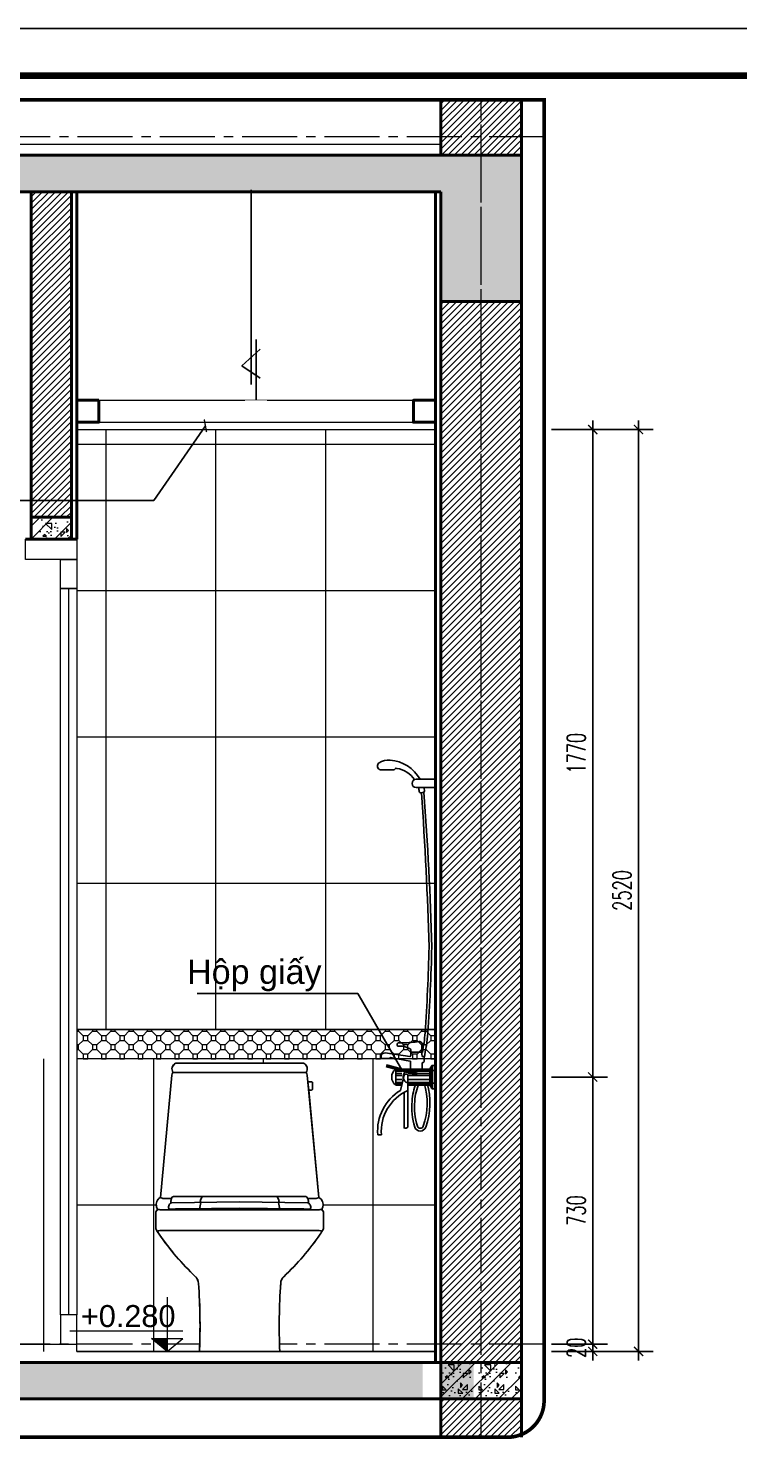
# Model space of a CAD drawing. Header units: millimetres. Extents: x -229618 to 2906, y -178063 to 96806.
# Drawn here: x -123724 to -121783, y -52875 to -49001 of the extents above; entities that cross this region are included whole.
import ezdxf
from ezdxf.enums import TextEntityAlignment as Align

# ---------------------------------------------------------------- set-up
doc = ezdxf.new("R2010")
doc.units = ezdxf.units.MM
doc.header["$LTSCALE"] = 200
doc.header["$MEASUREMENT"] = 0
doc.set_wipeout_variables(frame=1)
doc.header["$PDMODE"] = 3
doc.header["$PDSIZE"] = 50
doc.linetypes.add('CENTER2', pattern=[1.125, 0.75, -0.125, 0.125, -0.125])
doc.linetypes.add('DASHED2', pattern=[0.375, 0.25, -0.125])
doc.layers.get('0').update_dxf_attribs({"color": 95, "linetype": 'CONTINUOUS'})
doc.layers.get('DEFPOINTS').update_dxf_attribs({"linetype": 'CONTINUOUS'})
for name, color, linetype, lineweight in [('cat', 1, 'CONTINUOUS', 40), ('hatch', 250, 'CONTINUOUS', 5), ('khuat', 8, 'DASHED2', 15), ('nho', 252, 'CONTINUOUS', 15), ('thay', 7, 'CONTINUOUS', 18), ('tim', 18, 'CENTER2', 9)]:
    doc.layers.add(name, color=color, linetype=linetype, lineweight=lineweight)
for name, color, linetype in [('DIM', 251, 'CONTINUOUS'), ('KHUNGTEN', 7, 'CONTINUOUS'), ('Net manh', 251, 'CONTINUOUS'), ('NOITHAT', 99, 'CONTINUOUS'), ('TEXT', 33, 'CONTINUOUS')]:
    doc.layers.add(name, color=color, linetype=linetype)
doc.layers.add('in', color=203, linetype='CONTINUOUS', lineweight=5, plot=False)
doc.styles.add('Arial iso', font='vnarial_0.ttf')
doc.styles.add('Arial N  iso', font='vnarialn_0.ttf')
doc.styles.add('Scale', font='vnsimli.shx', dxfattribs={"width": 0.65, "bigfont": 'bigfont.shx'})
doc.dimstyles.new('Scale', dxfattribs={"dimscale": 75, "dimtxt": 2, "dimasz": 1, "dimexe": 1.6, "dimexo": 0, "dimgap": 0.8, "dimtad": 1, "dimdec": 0, "dimzin": 0, "dimdsep": 46, "dimtxsty": 'Scale', "dimblk": 'ARCHTICK', "dimcen": 0.1, "dimdle": 1, "dimclrd": 256, "dimclre": 256, "dimclrt": 3, "dimadec": 0, "dimazin": 0, "dimtfac": 1, "dimtdec": 0, "dimtix": 1, "dimtmove": 2, "dimatfit": 3, "dimldrblk": 'ARCHTICK', "dimfxl": 0, "dimtolj": 1, "dimtzin": 0, "dimarcsym": 0})
pattern_1 = [(45, (9238.146, 4528.038), (-8.8388348, 8.8388348), [])]
pattern_2 = [(0, (83.29, 12.83), (0, 100), [0, -100]), (0, (12.65, 56.06), (0, 100), [0, -100]), (0, (15.78, 38.46), (0, 100), [0, -100]), (0, (51, 46.67), (0, 100), [0, -100]), (0, (32.02, 75.43), (0, 100), [0, -100]), (0, (26.93, 62.72), (0, 100), [0, -100]), (0, (35.94, 84.04), (0, 100), [0, -100]), (0, (22.04, 92.45), (0, 100), [0, -100]), (0, (41.22, 70.54), (0, 100), [0, -100]), (0, (9.13, 70.93), (0, 100), [0, -100]), (0, (73.12, 71.32), (0, 100), [0, -100]), (0, (87.6, 74.06), (0, 100), [0, -100]), (0, (80.16, 63.89), (0, 100), [0, -100]), (0, (82.32, 50.2), (0, 100), [0, -100]), (0, (56.29, 62.13), (0, 100), [0, -100]), (0, (55.51, 34.55), (0, 100), [0, -100]), (0, (55.51, 25.94), (0, 100), [0, -100]), (0, (8.15, 23.98), (0, 100), [0, -100]), (0, (47.68, 35.72), (0, 100), [0, -100]), (0, (48.07, 2.46), (0, 100), [0, -100]), (0, (37.31, 23.79), (0, 100), [0, -100]), (0, (38.09, 14), (0, 100), [0, -100]), (0, (25.17, 6.77), (0, 100), [0, -100]), (0, (31.83, 20.07), (0, 100), [0, -100]), (0, (27.13, 24.18), (0, 100), [0, -100]), (45, (79.99, 21.105), (0, 100.00003), [8, -133.4214]), (135, (85.65, 26.76), (-100.00003, 0), [8, -133.4214]), (270, (79.99, 32.42), (100, -2e-14), [11.3137, -88.6863]), (180, (76.52, 22.38), (-1e-14, -100), [12, -88]), (270, (64.52, 22.38), (100, -2e-14), [12, -88]), (45, (64.52, 10.38), (0, 100.00003), [16.9706, -124.4508]), (90, (39.51, 29.29), (-100, 6e-15), [16.8, -83.2]), (180, (39.51, 46.09), (-1e-14, -100), [16.8, -83.2]), (315, (22.714, 46.095), (100.00003, -2e-14), [23.7588, -117.6626]), (135, (25.28, 11.31), (-100.00003, 0), [7, -134.4214]), (225, (20.33, 16.26), (-1e-14, -100.00003), [7, -134.4214]), (0, (15.38, 11.31), (0, 100), [9.8995, -90.1005]), (0, (61.83, 78.92), (0, 100), [13.75, -86.25]), (90, (75.58, 78.92), (-100, 6e-15), [13.75, -86.25]), (225, (75.584, 92.67), (-1e-14, -100.00003), [19.4454, -121.9759]), (270, (50.27, 80.91), (100, -2e-14), [12.5, -87.5]), (0, (50.27, 68.41), (0, 100), [12.5, -87.5]), (135, (62.77, 68.41), (-100.00003, 0), [17.6777, -123.7437]), (45, (56.63, 84.76), (0, 100.00003), [8.5, -132.9214]), (135, (62.64, 90.77), (-100.00003, 0), [8.5, -132.9214]), (270, (56.63, 96.78), (100, -2e-14), [12.0208, -87.9792]), (135, (17.366, 77.56), (-100.00003, 0), [14.1421, -127.2792]), (0, (7.37, 77.56), (0, 100), [10, -90]), (270, (7.37, 87.56), (100, -2e-14), [10, -90]), (45, (0, 0), (-49.497475, 49.497475), []), (45, (35, 0), (-49.497475, 49.497475), [])]

# ---------------------------------------------------------------- blocks, each defined once
blk = doc.blocks.new('KhungA3')
at = {"layer": 'DEFPOINTS', "color": 8}
blk.add_lwpolyline([(-3.74, 3.81), (416.31, 3.81), (416.31, 300.81), (-3.74, 300.81)], close=True, dxfattribs=at)
at = {"layer": 'KHUNGTEN', "color": 4, "const_width": 0.724}
blk.add_lwpolyline([(7.54, 8.99), (411.13, 8.99), (411.13, 295.64), (7.54, 295.64)], close=True, dxfattribs=at)
blk = doc.blocks.new('MB HOP GIAY')
for p, q in [((-108.5, 21.8), (-15.1, 21.8)), ((-108.5, 21.8), (-108.5, -21.8)), ((-85.5, 4.9), (-95.5, -36.4)), ((-75.5, 5.4), (-75.5, -137.4)), ((-15.1, 21.8), (-15.1, -21.8)), ((-13.8, 23.4), (-13.8, -23.4)), ((-10.9, 26.6), (-10.9, -26.6)), ((-7.5, 31.8), (0, 31.8)), ((-7.5, 31.8), (-7.5, -31.8)), ((0, 31.8), (0, -31.8)), ((-108.5, -21.8), (-92, -21.8)), ((-75.5, -21.8), (-15.1, -21.8)), ((-7.5, -31.8), (-7.5, -11.1)), ((-7.5, -31.8), (0, -31.8)), ((-85.5, -42.1), (-85.5, -139.3)), ((-157.7, -158.2), (-147.7, -158.2))]:
    blk.add_line(p, q)
at = {"color": 250}
for p, q in [((-108.5, 19.5), (-92, 19.5)), ((-108.5, 15.6), (-92, 15.6)), ((-108.5, 9.7), (-92, 9.7)), ((-108.5, 3.9), (-92, 3.9)), ((-75.5, 19.5), (-15.1, 19.5)), ((-75.5, 15.6), (-15.1, 15.6)), ((-75.5, 9.7), (-15.1, 9.7)), ((-75.5, 3.9), (-15.1, 3.9)), ((-108.5, -6.5), (-92, -6.5)), ((-108.5, -15.3), (-92, -15.3)), ((-108.5, -19.5), (-92, -19.5)), ((-75.5, -6.5), (-15.1, -6.5)), ((-75.5, -15.3), (-15.1, -15.3)), ((-75.5, -19.5), (-15.1, -19.5))]:
    blk.add_line(p, q, dxfattribs=at)
for centre, radius, start, end in [((-92.2, 0), 27.2, 126.9366, 233.0634), ((-80.4, 2.2), 5.82, 33.6746, 152.2462), ((-26.5, -148.4), 131.5, 121.633, 184.2831), ((-26.5, -148.4), 121.5, 113.7709, 184.6362), ((-81.9, -131.3), 8.78, 245.472, 316.3188)]:
    blk.add_arc(centre, radius, start, end)
for points in [[(-15.1, 21.8), (-15.1, 23.4), (-13.4, 23.4), (-13.4, 26.7), (-10.6, 26.7), (-10.6, 28.4), (-10.6, 30.6), (-7.5, 31.8)], [(-15.1, -21.8), (-15.1, -23.4), (-13.4, -23.4), (-13.4, -26.7), (-10.6, -26.7), (-10.6, -28.4), (-10.6, -30.6), (-7.5, -31.8)]]:
    blk.add_spline(points, degree=3)
blk = doc.blocks.new('_ArchTick')
at = {"color": 0, "linetype": 'ByBlock', "const_width": 0.15}
blk.add_lwpolyline([(-0.5, -0.5), (0.5, 0.5)], dxfattribs=at)
blk = doc.blocks.new('*D1194')
at = {"layer": 'DEFPOINTS', "color": 0}
for p in [(-122294.5, -52597), (-122181.7, -52597), (-122294.5, -52617)]:
    blk.add_point(p, dxfattribs=at)
at = {"layer": 'DIM', "lineweight": -2}
for p, q in [((-122294.5, -52597), (-122141.7, -52597)), ((-122181.7, -52597), (-122181.7, -52572)), ((-122181.7, -52617), (-122181.7, -52597)), ((-122294.5, -52617), (-122141.7, -52617)), ((-122181.7, -52617), (-122181.7, -52642))]:
    blk.add_line(p, q, dxfattribs=at)
at = {"layer": 'DIM', "lineweight": -2, "xscale": 25, "yscale": 25, "zscale": 25}
for p, rotation in [((-122181.7, -52597), 270), ((-122181.7, -52617), 90)]:
    blk.add_blockref('_ArchTick', p, dxfattribs=dict(at, rotation=rotation))
at = {"layer": 'DIM', "color": 3, "insert": (-122226.7, -52607), "char_height": 50, "attachment_point": 5, "rotation": 90, "style": 'Scale'}
blk.add_mtext('\\A1;20', dxfattribs=at)
blk = doc.blocks.new('*D1195')
at = {"layer": 'DEFPOINTS', "color": 0}
for p in [(-122294.5, -51867), (-122181.7, -51867), (-122294.5, -52597)]:
    blk.add_point(p, dxfattribs=at)
at = {"layer": 'DIM', "lineweight": -2}
for p, q in [((-122294.5, -51867), (-122141.7, -51867)), ((-122181.7, -52622), (-122181.7, -51842)), ((-122294.5, -52597), (-122141.7, -52597))]:
    blk.add_line(p, q, dxfattribs=at)
at = {"layer": 'DIM', "lineweight": -2, "xscale": 25, "yscale": 25, "zscale": 25}
for p, rotation in [((-122181.7, -51867), 90), ((-122181.7, -52597), 270)]:
    blk.add_blockref('_ArchTick', p, dxfattribs=dict(at, rotation=rotation))
at = {"layer": 'DIM', "color": 3, "insert": (-122226.7, -52232), "char_height": 50, "attachment_point": 5, "rotation": 90, "style": 'Scale'}
blk.add_mtext('\\A1;730', dxfattribs=at)
blk = doc.blocks.new('*D1196')
at = {"layer": 'DEFPOINTS', "color": 0}
for p in [(-122294.5, -50097), (-122181.7, -50097), (-122294.5, -51867)]:
    blk.add_point(p, dxfattribs=at)
at = {"layer": 'DIM', "lineweight": -2}
for p, q in [((-122181.7, -51892), (-122181.7, -50072)), ((-122294.5, -50097), (-122141.7, -50097)), ((-122294.5, -51867), (-122141.7, -51867))]:
    blk.add_line(p, q, dxfattribs=at)
at = {"layer": 'DIM', "lineweight": -2, "xscale": 25, "yscale": 25, "zscale": 25}
for p, rotation in [((-122181.7, -50097), 90), ((-122181.7, -51867), 270)]:
    blk.add_blockref('_ArchTick', p, dxfattribs=dict(at, rotation=rotation))
at = {"layer": 'DIM', "color": 3, "insert": (-122226.7, -50982), "char_height": 50, "attachment_point": 5, "rotation": 90, "style": 'Scale'}
blk.add_mtext('\\A1;1770', dxfattribs=at)
blk = doc.blocks.new('*D1197')
at = {"layer": 'DEFPOINTS', "color": 0}
for p in [(-122294.5, -50097), (-122056.7, -50097), (-122294.5, -52617)]:
    blk.add_point(p, dxfattribs=at)
at = {"layer": 'DIM', "lineweight": -2}
for p, q in [((-122056.7, -52642), (-122056.7, -50072)), ((-122294.5, -50097), (-122016.7, -50097)), ((-122294.5, -52617), (-122016.7, -52617))]:
    blk.add_line(p, q, dxfattribs=at)
at = {"layer": 'DIM', "lineweight": -2, "xscale": 25, "yscale": 25, "zscale": 25}
for p, rotation in [((-122056.7, -50097), 90), ((-122056.7, -52617), 270)]:
    blk.add_blockref('_ArchTick', p, dxfattribs=dict(at, rotation=rotation))
at = {"layer": 'DIM', "color": 3, "insert": (-122101.7, -51357), "char_height": 50, "attachment_point": 5, "rotation": 90, "style": 'Scale'}
blk.add_mtext('\\A1;2520', dxfattribs=at)
blk = doc.blocks.new('A$C0DF06DEF')
blk.add_line((25.7, 40), (25.7, 150.8))
blk.add_lwpolyline([(33.2, 133), (0, 102.8), (33.2, 80.4)])
blk.add_wipeout([(45.7, 0), (5.7, 0), (5.7, 40), (45.7, 40)]).dxf.layer = 'cat'
blk = doc.blocks.new('WC2-F')
blk.add_wipeout([(174.5, 787.5), (179.4, 784.3), (182.8, 780), (184.9, 773), (184.5, 767.7), (182.2, 762.4), (184, 759.1), (184.9, 755.4), (216.2, 420.8), (220.5, 418), (224.6, 413.5), (227.1, 408.4), (228.1, 403.4), (227.7, 397.2), (226.3, 392.3), (224.8, 387.7), (228.8, 381.3), (229.2, 335.4), (220.2, 320.3), (212.1, 309), (197.2, 289.1), (180.9, 268.8), (166.5, 252), (148, 231.7), (132.1, 215.3), (120.7, 204.2), (114.7, 195.9), (112.2, 186.1), (111.3, 171.8), (110.2, 149.9), (109.2, 125.8), (109.2, 94.4), (108.3, 68.5), (108.6, 38.2), (109, 22.6), (109.7, 0), (-109.7, 0), (-108.7, 34.2), (-108.4, 60.8), (-108.5, 93.1), (-109.1, 122.9), (-110.4, 154), (-111.8, 179.4), (-112.2, 186.1), (-113.3, 192.1), (-115.7, 197.7), (-120.7, 204.2), (-128.3, 211.6), (-139.3, 222.7), (-152.3, 236.3), (-163.6, 248.8), (-177, 264.1), (-189.9, 279.9), (-200.9, 293.9), (-212.7, 309.8), (-221.7, 322.6), (-224.9, 327.7), (-229.2, 335.4), (-229.1, 341.5), (-229, 353.8), (-229, 365), (-228.9, 374.5), (-228.8, 381.3), (-224.8, 387.7), (-225.4, 389.7), (-227.1, 394.9), (-228.1, 399.9), (-228, 404.6), (-226.5, 409.9), (-224.1, 414.1), (-220.1, 418.4), (-216.2, 420.8), (-184.9, 755.4), (-184.4, 758.1), (-183.1, 760.9), (-182.2, 762.4), (-183.5, 764.9), (-184.6, 768.1), (-184.9, 772.3), (-184.2, 776.7), (-182.9, 779.7), (-180.8, 782.9), (-178.4, 785.1), (-175.9, 786.8), (-174.5, 787.5)]).dxf.layer = 'hatch'
for points in [[(-182.2, 762.4, -0.464865), (-174.5, 787.5), (0, 787.5)], [(182.2, 762.4, 0.464865), (174.5, 787.5), (0, 787.5)], [(-186.6, 737.3), (-196.2, 737.3, 0.414214), (-199.4, 734.1), (-199.4, 717.7, 0.414214), (-196.2, 714.4), (-188.7, 714.4)], [(-186.6, 737.3), (-188.7, 714.4, 0.372877)], [(-182.2, 762.4, 0.135789), (-184.9, 755.4, 0), (-186.6, 737.3, 0.372877)], [(182.2, 762.4, -0.135789), (184.9, 755.4, 0), (216.2, 420.8, -0.372877), (227.1, 394.9), (224.8, 387.7), (228.8, 381.3), (229.2, 335.4, -0.035706), (220.2, 320.3, -0.049287), (120.7, 204.2, 0.187314), (112.2, 186.1, 0.026507), (109.7, 0), (0, 0)], [(-188.7, 714.4), (-216.2, 420.8, 0.372877), (-227.1, 394.9), (-224.8, 387.7), (-228.8, 381.3), (-229.2, 335.4, 0.035706), (-220.2, 320.3, 0.049287), (-120.7, 204.2, -0.187314), (-112.2, 186.1, -0.026507), (-109.7, 0), (0, 0)], [(0, 387), (-214.4, 387, -0.09755), (-225.2, 389.1, -1.071016)], [(0, 387), (214.4, 387, 0.09755), (225.2, 389.1, 1.071016)], [(0, 330.5), (-217.8, 330.5, 0.146126), (-225.3, 328.2, -4.213533)], [(0, 330.5), (217.8, 330.5, -0.146126), (225.3, 328.2, 4.213533)]]:
    blk.add_lwpolyline(points, format="xyb")
at = {"color": 250}
for points in [[(-182.2, 762.4), (0, 762.4)], [(182.2, 762.4), (0, 762.4)], [(0, 408.7), (-185.6, 406.3)], [(-175.3, 389.5), (-153.7, 389.8)], [(-174.6, 387), (-175.3, 389.3)], [(0, 391.4), (-154, 389.8)], [(-153.4, 389.7), (-153.4, 387)], [(-105.9, 390.7), (-109, 393.2), (-106.2, 407.2), (-107.6, 412.6), (-102.8, 422.8)], [(0, 408.7), (185.6, 406.3)], [(0, 391.4), (154, 389.8)], [(105.9, 390.7), (109, 393.2), (106.2, 407.2), (107.6, 412.6), (102.8, 422.8)], [(153.4, 389.7), (153.4, 387)], [(175.3, 389.5), (153.7, 389.8)], [(174.6, 387), (175.3, 389.3)]]:
    blk.add_lwpolyline(points, dxfattribs=at)
for points in [[(-186.2, 418), (-207.1, 418, -0.133329), (-216.6, 420.6, 1.360403)], [(0, 423.1), (-180.8, 423.1, 0.34288), (-185.9, 419.1, -0.0145), (-188.2, 411.2, 0.376538), (-186.2, 406.6, 0.162235), (-191.3, 402.9, 0.147806), (-194.7, 393, 0.412755), (-191.3, 389.3), (-175.3, 389.5)], [(0, 423.1), (180.8, 423.1, -0.34288), (185.9, 419.1, 0.0145), (188.2, 411.2, -0.376538), (186.2, 406.6, -0.162235), (191.3, 402.9, -0.147806), (194.7, 393, -0.412755), (191.3, 389.3), (175.3, 389.5)], [(186.2, 418), (207.1, 418, 0.133329), (216.6, 420.6, -1.360403)]]:
    blk.add_lwpolyline(points, format="xyb", dxfattribs=at)
at = {"layer": 'hatch'}
blk.add_lwpolyline([(174.5, 787.5), (179.4, 784.3), (182.8, 780), (184.9, 773), (184.5, 767.7), (182.2, 762.4), (184, 759.1), (184.9, 755.4), (216.2, 420.8), (220.5, 418), (224.6, 413.5), (227.1, 408.4), (228.1, 403.4), (227.7, 397.2), (226.3, 392.3), (224.8, 387.7), (228.8, 381.3), (229.2, 335.4), (220.2, 320.3), (212.1, 309), (197.2, 289.1), (180.9, 268.8), (166.5, 252), (148, 231.7), (132.1, 215.3), (120.7, 204.2), (114.7, 195.9), (112.2, 186.1), (111.3, 171.8), (110.2, 149.9), (109.2, 125.8), (109.2, 94.4), (108.3, 68.5), (108.6, 38.2), (109, 22.6), (109.7, 0), (-109.7, 0), (-108.7, 34.2), (-108.4, 60.8), (-108.5, 93.1), (-109.1, 122.9), (-110.4, 154), (-111.8, 179.4), (-112.2, 186.1), (-113.3, 192.1), (-115.7, 197.7), (-120.7, 204.2), (-128.3, 211.6), (-139.3, 222.7), (-152.3, 236.3), (-163.6, 248.8), (-177, 264.1), (-189.9, 279.9), (-200.9, 293.9), (-212.7, 309.8), (-221.7, 322.6), (-224.9, 327.7), (-229.2, 335.4), (-229.1, 341.5), (-229, 353.8), (-229, 365), (-228.9, 374.5), (-228.8, 381.3), (-224.8, 387.7), (-225.4, 389.7), (-227.1, 394.9), (-228.1, 399.9), (-228, 404.6), (-226.5, 409.9), (-224.1, 414.1), (-220.1, 418.4), (-216.2, 420.8), (-184.9, 755.4), (-184.4, 758.1), (-183.1, 760.9), (-182.2, 762.4), (-183.5, 764.9), (-184.6, 768.1), (-184.9, 772.3), (-184.2, 776.7), (-182.9, 779.7), (-180.8, 782.9), (-178.4, 785.1), (-175.9, 786.8), (-174.5, 787.5)], close=True, dxfattribs=at)
blk = doc.blocks.new('*U813')
blk.add_line((0, -17.6), (0, 17.6))
at = {"linetype": 'ByBlock', "ltscale": 0.5, "elevation": 0}
for points in [[(41.4, 813.1, -0.248588), (123.8, 865.6, -0.16394), (153.8, 858.1, -0.682835), (150, 839.3), (112.5, 839.3, 0.333333), (105, 843.1, 0.19589), (56.9, 812.2, -0.465698)], [(0, 813.1), (52.5, 813.1, -1), (52.5, 790.6)], [(46.4, 790.6, 0.036551), (44, 779.8, -0.465698), (38.6, 776.3), (31.8, 778.3, -0.337791), (30, 783.1, -2.524246)], [(30, 783.1, -0.01853), (31.9, 790.6, -0.16394)]]:
    blk.add_lwpolyline(points, format="xyb", dxfattribs=at)
blk.add_lwpolyline([(52.5, 790.6), (0, 790.6)], dxfattribs=at)
at = {"linetype": 'ByBlock', "ltscale": 0.5}
for points in [[(31.8, 778.3, 0.012788), (9.8, 354.2, 0.011873), (20.6, 119.8, 0.035213), (31, 51.4, 0.028271)], [(38, 776, 0.010057), (17.3, 354.1, 0.011862), (28.1, 120.4, 0.028271), (35.5, 66.2)], [(67.3, 57.4), (67.4, 73.6, -0.375081), (68.7, 76.2), (84.5, 83.1, -0.090805), (85.3, 83.3), (101.8, 83.3, 0.414214), (104, 85.5), (104, 90.1, 0.414214), (101.8, 92.4), (88.2, 92.4, -0.02897), (44.7, 96.4, 0.472521), (35.1, 84.9, -0.077823), (36.1, 55.6), (33.2, 55.6, 0.414214), (31, 53.4), (31, 41.4, 0.414214), (33.2, 39.1), (34, 39.1, -0.414214), (36.2, 36.9), (36.2, 17.6, 0.440149)], [(67.8, 17.6), (67.7, 40.7, -0.406725), (69.9, 42.9), (122.5, 52.6, -0.414214), (125.5, 49.6), (147.2, 49.6, 0.20763), (148, 58.6, 0.293702), (137.5, 65.4), (69.5, 55.6, -0.349242), (67.3, 57.4)], [(0, -17.6), (71.3, -17.6, 1.056192), (67.8, 17.6)], [(52.5, -17.6, -0.08449), (63.8, -66.3, -0.094231), (56.2, -137.6, -0.709935), (26.3, -137.6, -0.156101), (22.5, -17.6)], [(44.3, -17.6, -0.090251), (56.3, -66.8, -0.094104), (49.1, -135.2, -0.703757), (33.3, -135.1, -0.159005), (30.3, -17.6, -0.156101)]]:
    blk.add_lwpolyline(points, format="xyb", dxfattribs=at)
for points in [[(67.7, 67.6), (36.2, 67.6)], [(67.7, 66.9), (36.2, 66.9)], [(36.2, 17.6), (0, 17.6)]]:
    blk.add_lwpolyline(points, dxfattribs=at)
blk = doc.blocks.new('cao do')
at = {"layer": 'thay'}
for p, q in [((0, 445), (0, 0)), ((798, 170), (-128, 170)), ((0, 0), (-128, 106)), ((128, 106), (-128, 106)), ((0, 0), (128, 106))]:
    blk.add_line(p, q, dxfattribs=at)
at = {"layer": 'thay', "ltscale": 600}
blk.add_line((128, 0), (-128, 0), dxfattribs=at)
at = {"layer": 'thay', "color": 150, "ltscale": 600}
blk.add_solid([(0, 0), (0, 106), (128, 106)], dxfattribs=at)
at = {"layer": 'TEXT', "style": 'Arial N  iso'}
blk.add_attdef('%%P0.000', text='', height=200, dxfattribs=at).set_placement((70, 290), align=Align.MIDDLE_LEFT)

msp = doc.modelspace()

# ---------------------------------------------------------------- hatches: boundary and pattern name
at = {"layer": 'hatch', "linetype": 'Continuous'}
h = msp.add_hatch(dxfattribs=at)
h.set_pattern_fill('ANSI31', color=256, scale=100, style=0)
h.set_pattern_definition(pattern_1)
h.paths.add_polyline_path([(-122596.8, -49195.8), (-122376.8, -49195.8), (-122376.8, -49347), (-122596.8, -49347)])
h = msp.add_hatch(dxfattribs=at)
h.set_pattern_fill('BT', color=256, scale=100, style=0)
h.set_pattern_definition(pattern_2)
h.paths.add_polyline_path([(-122596.8, -49447), (-122846.8, -49447), (-125173, -49447), (-125173, -49347), (-122596.8, -49347), (-122376.8, -49347), (-122376.8, -49747), (-122596.8, -49747)])
h = msp.add_hatch(dxfattribs=at)
h.set_pattern_fill('ANSI31', color=256, scale=100, style=0)
h.set_pattern_definition(pattern_1)
h.paths.add_polyline_path([(-123716.8, -49447), (-123606.8, -49447), (-123606.8, -50337), (-123716.8, -50337)])
h = msp.add_hatch(dxfattribs=at)
h.set_pattern_fill('ANSI31', color=256, scale=100, style=0)
h.set_pattern_definition(pattern_1)
h.paths.add_polyline_path([(-122596.8, -49747), (-122376.8, -49747), (-122376.8, -52647), (-122596.8, -52647)])
at = {"layer": 'hatch'}
h = msp.add_hatch(dxfattribs=at)
h.set_pattern_fill('_USER', color=256, scale=300, angle=90, style=0, pattern_type=0)
h.set_pattern_definition([(90, (-122611.82, -52616.95), (300, 2e-14), [])])
h.paths.add_polyline_path([(-123681.8, -50532), (-123681.8, -50452), (-123681.8, -50397), (-123681.8, -50097), (-122611.8, -50097), (-122611.8, -51737), (-123681.8, -51737)])
h = msp.add_hatch(dxfattribs=at)
h.set_pattern_fill('_USER', color=256, scale=400, style=0, pattern_type=0)
h.set_pattern_definition([(180, (-122611.82, -51736.95), (0, 400), [])])
h.paths.add_polyline_path([(-123591.8, -51737), (-123591.8, -50097), (-122611.8, -50097), (-122611.8, -51737)])
at = {"layer": 'hatch', "linetype": 'Continuous'}
h = msp.add_hatch(dxfattribs=at)
h.set_pattern_fill('BT', color=256, scale=100, style=0)
h.set_pattern_definition(pattern_2)
h.paths.add_polyline_path([(-123716.8, -50337), (-123606.8, -50337), (-123606.8, -50397), (-123716.8, -50397)])
at = {"layer": 'hatch'}
h = msp.add_hatch(dxfattribs=at)
h.set_pattern_fill('MSCFLR00', color=256, scale=10, style=0)
h.set_pattern_definition([(90, (-122636.82, -51791.954), (50, 3e-15), [12.5, -37.5]), (45, (-122661.82, -51804.454), (-4e-15, 50), [17.6777, -53.033]), (135, (-122624.32, -51804.454), (-4e-15, 50), [17.6777, -53.033]), (270, (-122649.32, -51779.454), (-50, -9e-15), [12.5, -37.5]), (180, (-122636.82, -51779.454), (0, 50), [12.5, -37.5]), (7e-15, (-122649.32, -51791.954), (-6e-15, 50), [12.5, -37.5]), (180, (-122611.82, -51804.454), (0, 50), [12.5, -37.5]), (270, (-122624.32, -51804.454), (-50, -9e-15), [12.5, -37.5]), (7e-15, (-122624.32, -51816.954), (6e-15, -50), [12.5, -37.5]), (90, (-122611.82, -51816.954), (50, 3e-15), [12.5, -37.5]), (45, (-122636.82, -51779.454), (-4e-15, 50), [17.6777, -53.033]), (135, (-122649.32, -51779.454), (-4e-15, 50), [17.6777, -53.033])])
h.paths.add_polyline_path([(-123591.8, -51817), (-123591.8, -51737), (-122611.8, -51737), (-122611.8, -51817)])
h = msp.add_hatch(dxfattribs=at)
h.set_pattern_fill('_USER', color=256, scale=300, angle=90, style=0, pattern_type=0)
h.set_pattern_definition([(90, (-123681.82, -52616.95), (300, 2e-14), [])])
edge = h.paths.add_edge_path()
edge.add_line((-123681.8, -51817), (-122611.8, -51817))
edge.add_line((-122611.8, -51817), (-122611.8, -51835.2))
edge.add_line((-122611.8, -51835.2), (-122619.4, -51835.2))
edge.add_spline(control_points=[(-122619.4, -51835.2), (-122620.7, -51835.4), (-122622.9, -51835.7), (-122622.5, -51838.3), (-122622.1, -51840.2), (-122622.6, -51840.4), (-122622.8, -51840.4)], knot_values=[8.942296, 8.942296, 8.942296, 8.942296, 12.238714, 14.423733, 16.123159, 16.559765, 16.559765, 16.559765, 16.559765], degree=3, periodic=0)
edge.add_spline(control_points=[(-122622.8, -51840.4), (-122623.5, -51840.5), (-122626.6, -51839.1), (-122624.3, -51843.5), (-122625.4, -51843.6), (-122625.6, -51843.6)], knot_values=[2.920651, 2.920651, 2.920651, 2.920651, 5.238339, 8.475369, 8.942296, 8.942296, 8.942296, 8.942296], degree=3, periodic=0)
edge.add_spline(control_points=[(-122625.6, -51843.6), (-122626, -51843.5), (-122627.4, -51843.2), (-122627.1, -51844.5), (-122626.9, -51845.2)], knot_values=[0, 0, 0, 0, 1.246576, 2.920651, 2.920651, 2.920651, 2.920651], degree=3, periodic=0)
edge.add_line((-122626.9, -51845.2), (-122720.3, -51845.2))
edge.add_arc((-122704, -51867), 27.2, 486.9366, 593.0634)
edge.add_line((-122720.3, -51888.7), (-122703.8, -51888.7))
edge.add_line((-122703.8, -51888.7), (-122707.3, -51903.4))
edge.add_arc((-122638.3, -52015.4), 131.5, 481.633, 544.2831)
edge.add_line((-122769.5, -52025.2), (-122759.5, -52025.2))
edge.add_arc((-122638.3, -52015.4), 121.5, 119.0357, 184.6362, ccw=False)
edge.add_line((-122697.3, -51909.1), (-122697.3, -52006.3))
edge.add_arc((-122693.7, -51998.3), 8.78, 245.472, 316.3188)
edge.add_line((-122687.3, -52004.3), (-122687.3, -51888.7))
edge.add_line((-122687.3, -51888.7), (-122626.9, -51888.7))
edge.add_spline(control_points=[(-122626.9, -51888.7), (-122627.1, -51889.5), (-122627.4, -51890.7), (-122626, -51890.4), (-122625.6, -51890.3)], knot_values=[0, 0, 0, 0, 1.674076, 2.920651, 2.920651, 2.920651, 2.920651], degree=3, periodic=0)
edge.add_spline(control_points=[(-122625.6, -51890.3), (-122625.4, -51890.3), (-122624.3, -51890.4), (-122626.6, -51894.8), (-122623.5, -51893.4), (-122622.8, -51893.5)], knot_values=[2.920651, 2.920651, 2.920651, 2.920651, 3.387579, 6.624608, 8.942296, 8.942296, 8.942296, 8.942296], degree=3, periodic=0)
edge.add_spline(control_points=[(-122622.8, -51893.5), (-122622.6, -51893.5), (-122622.1, -51893.7), (-122622.5, -51895.6), (-122622.9, -51898.2), (-122620.7, -51898.5), (-122619.4, -51898.7)], knot_values=[8.942296, 8.942296, 8.942296, 8.942296, 9.378902, 11.078328, 13.263347, 16.559765, 16.559765, 16.559765, 16.559765], degree=3, periodic=0)
edge.add_line((-122619.4, -51898.7), (-122611.8, -51898.7))
edge.add_line((-122611.8, -51898.7), (-122611.8, -52617))
edge.add_line((-122611.8, -52617), (-123681.8, -52617))
edge.add_line((-123681.8, -52617), (-123681.8, -52597))
edge.add_line((-123681.8, -52597), (-123681.8, -52517))
edge.add_line((-123681.8, -52517), (-123681.8, -51817))
h = msp.add_hatch(dxfattribs=at)
h.set_pattern_fill('_USER', color=256, scale=400, style=0, pattern_type=0)
h.set_pattern_definition([(180, (-122611.82, -52616.95), (0, 400), [])])
h.paths.add_polyline_path([(-123591.8, -51817), (-122611.8, -51817), (-122611.8, -52617), (-123591.8, -52617), (-123591.8, -52597), (-123591.8, -52517), (-123591.8, -52517)])
at = {"layer": 'hatch', "linetype": 'Continuous', "lineweight": 40}
h = msp.add_hatch(dxfattribs=at)
h.set_pattern_fill('AR-CONC', color=256, scale=10, style=0)
h.set_pattern_definition([(130, (-242316.23, 10187.227), (-71.726018, -6.275213), [7.5, -82.5]), (185, (-242316.23, 10187.23), (13.875133, 75.219213), [6, -66]), (79.5486, (-242322.206, 10186.704), (-57.850938, 68.943954), [6.37402, -70.11421]), (133.8158, (-242316.23, 10207.23), (-106.724105, -16.5519), [11.25, -123.75]), (83.3644, (-242325.12, 10205.85), (-93.46627, 97.41179), [9.56103, -105.1713]), (188.8158, (-242316.23, 10207.23), (-93.46619, 97.41186), [9, -99]), (159, (-242326.23, 10202.227), (-59.690705, -40.26189), [7.5, -82.5]), (214, (-242326.23, 10202.23), (-24.331533, 72.515005), [6, -66]), (108.5486, (-242331.2, 10198.87), (-84.022263, 32.25305), [6.37402, -70.11421]), (142.5, (-242316.228, 10187.227), (-1.2159855, 33.2893854), [0, -65.2, 0, -67, 0, -66.25]), (172.5, (-242316.23, 10187.227), (-26.306954, 39.441171), [0, -38.2, 0, -63.7, 0, -25.25]), (212.5, (-242293.928, 10187.227), (-53.3822436, -2.255487), [0, -25, 0, -78, 0, -103.5]), (222.5, (-242283.93, 10187.227), (-58.318617, 10.010498), [0, -32.5, 0, -51.8, 0, -73.5])])
h.paths.add_polyline_path([(-125173, -52647), (-124886.8, -52647), (-124886.8, -52747), (-125076.8, -52747), (-125173, -52747)])
h.paths.add_polyline_path([(-124886.8, -52647), (-122736.8, -52647), (-122596.8, -52647), (-122596.8, -52747), (-122846.8, -52747), (-124886.8, -52747)])
h.paths.add_polyline_path([(-122646.8, -52647), (-122506.8, -52647), (-122506.8, -52747), (-122646.8, -52747)])
at = {"layer": 'hatch', "linetype": 'Continuous'}
h = msp.add_hatch(dxfattribs=at)
h.set_pattern_fill('BT', color=256, scale=100, style=0)
h.set_pattern_definition(pattern_2)
h.paths.add_polyline_path([(-122376.8, -52747), (-122596.8, -52747), (-122596.8, -52647), (-122376.8, -52647)], flags=0)
h = msp.add_hatch(dxfattribs=at)
h.set_pattern_fill('ANSI31', color=256, scale=100, style=0)
h.set_pattern_definition([(45, (-285883.295, -7199.217), (-8.8388348, 8.8388348), [])])
h.paths.add_polyline_path([(-122376.8, -52851.6), (-122596.8, -52851.6), (-122596.8, -52747), (-122376.8, -52747)])

# ---------------------------------------------------------------- linework, layer by layer
at = {"layer": 'cat', "lineweight": 40}
for p, q in [((-122596.8, -49347), (-122596.8, -49195.8)), ((-122376.8, -49195.8), (-122376.8, -49347)), ((-125173, -49347), (-122596.8, -49347)), ((-122866.8, -49347), (-122976.8, -49347)), ((-122596.8, -49347), (-122376.8, -49347)), ((-122376.8, -49347), (-122596.8, -49347)), ((-122376.8, -49347), (-122376.8, -49747)), ((-122736.8, -49447), (-125173, -49447)), ((-123716.8, -50337), (-123716.8, -49447)), ((-123606.8, -49447), (-123606.8, -50337)), ((-122846.8, -49447), (-122596.8, -49447)), ((-122596.8, -49747), (-122596.8, -49447)), ((-122596.8, -49747), (-122376.8, -49747)), ((-122596.8, -52647), (-122596.8, -49747)), ((-122376.8, -49747), (-122596.8, -49747)), ((-122376.8, -49747), (-122376.8, -52647)), ((-123716.8, -50397), (-123716.8, -50337)), ((-123716.8, -50337), (-123606.8, -50337)), ((-123606.8, -50337), (-123716.8, -50337)), ((-123606.8, -50337), (-123606.8, -50397)), ((-123606.8, -50397), (-123716.8, -50397)), ((-125173, -52647), (-122736.8, -52647)), ((-122596.8, -52647), (-122846.8, -52647)), ((-122596.8, -52851.6), (-122596.8, -52647)), ((-122596.8, -52647), (-122376.8, -52647)), ((-122376.8, -52647), (-122596.8, -52647)), ((-122376.8, -52647), (-122376.8, -52747)), ((-122736.8, -52747), (-125173, -52747)), ((-122846.8, -52747), (-122596.8, -52747)), ((-122596.8, -52747), (-122376.8, -52747)), ((-122376.8, -52747), (-122596.8, -52747)), ((-122376.8, -52747), (-122376.8, -52851.6))]:
    msp.add_line(p, q, dxfattribs=at)
at = {"layer": 'cat'}
for points in [[(-123531.8, -50017), (-123591.8, -50017), (-123591.8, -50077), (-123531.8, -50077)], [(-122611.8, -50017), (-122671.8, -50017), (-122671.8, -50077), (-122611.8, -50077)]]:
    msp.add_lwpolyline(points, close=True, dxfattribs=at)
at = {"layer": 'hatch', "linetype": 'Continuous'}
msp.add_lwpolyline([(-123591.8, -52517), (-123636.8, -52517), (-123636.8, -50532), (-123591.8, -50532)], close=True, dxfattribs=at)
at = {"layer": 'in'}
msp.add_lwpolyline([(-126426.6, -49000.5), (-115925.5, -49000.5), (-115925.5, -56425.5), (-126426.6, -56425.5)], close=True, dxfattribs=at)
at = {"layer": 'khuat', "color": 5, "const_width": 10}
msp.add_lwpolyline([(-122314.6, -49195.8), (-125073, -49195.8, 0.414214), (-125173, -49295.8), (-125173, -52851.6), (-122414.6, -52851.6, 0.414214), (-122314.6, -52751.6)], format="xyb", close=True, dxfattribs=at)
at = {"layer": 'Net manh'}
msp.add_line((-123115.7, -49973.9), (-123115.7, -49442), dxfattribs=at)
at = {"layer": 'nho', "lineweight": 40}
for p, q in [((-123591.8, -49447), (-123591.8, -50397)), ((-122611.8, -52647), (-122611.8, -49447)), ((-123591.8, -50397), (-123731.8, -50397))]:
    msp.add_line(p, q, dxfattribs=at)
at = {"layer": 'nho', "linetype": 'Continuous'}
for p, q in [((-123591.8, -50017), (-122611.8, -50017)), ((-122611.8, -51737), (-123591.8, -51737)), ((-122611.8, -51817), (-123591.8, -51817))]:
    msp.add_line(p, q, dxfattribs=at)
at = {"layer": 'thay', "linetype": 'Continuous'}
for p, q in [((-124966.8, -49317), (-122596.8, -49317)), ((-123591.8, -50097), (-122611.8, -50097)), ((-123614.3, -50532), (-123614.3, -52517)), ((-125173, -52597), (-123591.8, -52597)), ((-123591.8, -52617), (-122611.8, -52617))]:
    msp.add_line(p, q, dxfattribs=at)
at = {"layer": 'thay'}
msp.add_line((-123591.8, -52617), (-123591.8, -52597), dxfattribs=at)
at = {"layer": 'thay', "linetype": 'Continuous'}
for points in [[(-123731.8, -50452), (-123731.8, -50397), (-123591.8, -50397), (-123591.8, -50452)], [(-123636.8, -50452), (-123591.8, -50452), (-123591.8, -50532), (-123636.8, -50532)], [(-123636.8, -52597), (-123591.8, -52597), (-123591.8, -52517), (-123636.8, -52517)]]:
    msp.add_lwpolyline(points, close=True, dxfattribs=at)
at = {"layer": 'tim'}
for p, q in [((-122486.8, -52851.6), (-122486.8, -49195.8)), ((-122314.6, -49297), (-125675.5, -49297)), ((-122314.6, -52597), (-125675.5, -52597))]:
    msp.add_line(p, q, dxfattribs=at)
at = {"layer": 'tim', "ltscale": 0.5}
msp.add_line((-122486.8, -51925.7), (-122486.8, -49195.8), dxfattribs=at)

# ---------------------------------------------------------------- block references
at = {"layer": 'NOITHAT', "xscale": -1}
msp.add_blockref('*U813', (-122611.8, -51866.3), dxfattribs=at)
at = {"layer": 'NOITHAT', "linetype": 'Continuous'}
msp.add_blockref('MB HOP GIAY', (-122611.8, -51867), dxfattribs=at)
at = {"layer": 'thay', "xscale": 25, "yscale": 25, "zscale": 25.00000000000003}
msp.add_blockref('KhungA3', (-126333.1, -56520.9), dxfattribs=at)

# ---------------------------------------------------------------- texts
at = {"layer": 'TEXT', "style": 'Arial iso'}
msp.add_text('Hép giÊy', height=66.67, dxfattribs=at).set_placement((-123290.5, -51612.6))

# ---------------------------------------------------------------- dimensions: what is measured, and where the dimension line sits
at = {"layer": 'DIM'}
for base, p1, p2, picture, middle in [((-122181.7, -50097), (-122294.5, -51867), (-122294.5, -50097), '*D1196', (-122226.7, -50982)), ((-122056.7, -50097), (-122294.5, -52617), (-122294.5, -50097), '*D1197', (-122101.7, -51357)), ((-122181.7, -51867), (-122294.5, -52597), (-122294.5, -51867), '*D1195', (-122226.7, -52232)), ((-122181.7, -52597), (-122294.5, -52617), (-122294.5, -52597), '*D1194', (-122226.7, -52607))]:
    dim = msp.add_linear_dim(base=base, p1=p1, p2=p2, angle=90, dimstyle='Scale', override={"dimscale": 25}, dxfattribs=at)
    dim.commit()
    dim.dimension.update_dxf_attribs({"geometry": picture, "text_midpoint": middle})

# ---------------------------------------------------------------- leaders
for points, override in [([(-123240.4, -50086.9), (-123381.7, -50291.2), (-124447.6, -50291.2)], {"dimscale": 25, "dimtad": 0}), ([(-122703.8, -51847.5), (-122823.6, -51639), (-123263.1, -51639)], {"dimscale": 25, "dimasz": 2.5, "dimfxl": 90})]:
    msp.add_leader(points, dimstyle='Scale', override=override, dxfattribs=at)

# ---------------------------------------------------------------- next in the draw order: block references
at = {"layer": 'Net manh', "xscale": 1.5, "yscale": 1.5, "zscale": 1.5}
msp.add_blockref('A$C0DF06DEF', (-123140.4, -50077), dxfattribs=at)
at = {"layer": 'NOITHAT', "xscale": -1}
msp.add_blockref('WC2-F', (-123146.8, -52617), dxfattribs=at)

# ---------------------------------------------------------------- next in the draw order: linework, layer by layer
at = {"layer": 'thay', "linetype": 'Continuous'}
msp.add_line((-123591.8, -50077), (-122611.8, -50077), dxfattribs=at)

# ---------------------------------------------------------------- next in the draw order: block references
ref = msp.add_blockref('cao do', (-123345.1, -52617), dxfattribs=dict(at, xscale=-0.3333333333139308, yscale=0.3333333333139308, zscale=0.3333333333333333))
ref.add_attrib('%%P0.000', '+0.280', dxfattribs={"layer": 'TEXT', "height": 60, "style": 'Arial N  iso'}).set_placement((-123580.8, -52520.3), align=Align.MIDDLE_LEFT)

doc.saveas('drawing.dxf')
